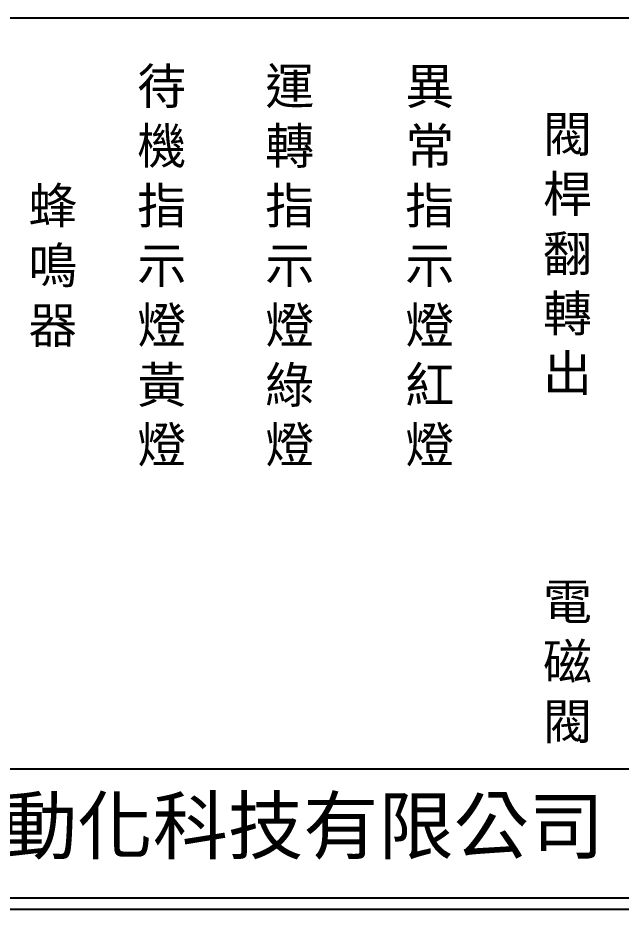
# Model space of a CAD drawing. Extents: x 926 to 1213, y 3 to 207.
# Drawn here: x 990.6 to 1056.2, y 3 to 100 of the extents above; entities that cross this region are included whole.
import ezdxf

# ---------------------------------------------------------------- set-up
doc = ezdxf.new("R2010")
doc.units = 0
doc.layers.add('圖框層', color=7, linetype='CONTINUOUS')
doc.layers.add('標尺寸層', color=3, linetype='CONTINUOUS')
doc.styles.add('CNS', font='romanc.shx', dxfattribs={"bigfont": 'chineset.shx'})
doc.styles.add('STSL', font='KAIU.TTF')

msp = doc.modelspace()

# ---------------------------------------------------------------- linework, layer by layer
at = {"layer": '圖框層', "color": 7}
for p, q in [((926.992, 18.25), (1211.493, 18.25)), ((926.992, 4.25), (1211.493, 4.25)), ((925.742, 3), (1212.742, 3))]:
    msp.add_line(p, q, dxfattribs=at)
at = {"layer": '標尺寸層', "color": 7}
msp.add_line((930.49, 99.958), (1208.361, 99.958), dxfattribs=at)

# ---------------------------------------------------------------- texts
at = {"layer": '圖框層', "color": 4, "style": 'STSL'}
msp.add_text('泓陞自動化科技有限公司', height=6, dxfattribs=at).set_placement((964.346, 9.076))
at = {"layer": '標尺寸層', "color": 7, "char_height": 3.9, "width": 2.84806, "attachment_point": 5, "style": 'CNS'}
for s, insert in [('{\\fDFKai-SB|b0|i0|c136|p65;待機指示燈黃燈}', (1006.255, 72.818)), ('{\\fDFKai-SB|b0|i0|c136|p65;運轉指示燈綠燈}', (1020.177, 72.818)), ('{\\fDFKai-SB|b0|i0|c136|p65;異常指示燈紅燈}', (1035.404, 72.818)), ('{\\fDFKai-SB|b0|i0|c136|p65;閥桿翻轉出}', (1050.386, 74.093)), ('{\\fDFKai-SB|b0|i0|c136|p65;蜂鳴器}', (994.41, 72.818)), ('{\\fDFKai-SB|b0|i0|c136|p65;電磁閥}', (1050.386, 29.715))]:
    msp.add_mtext(s, dxfattribs=dict(at, insert=insert))

doc.saveas('drawing.dxf')
